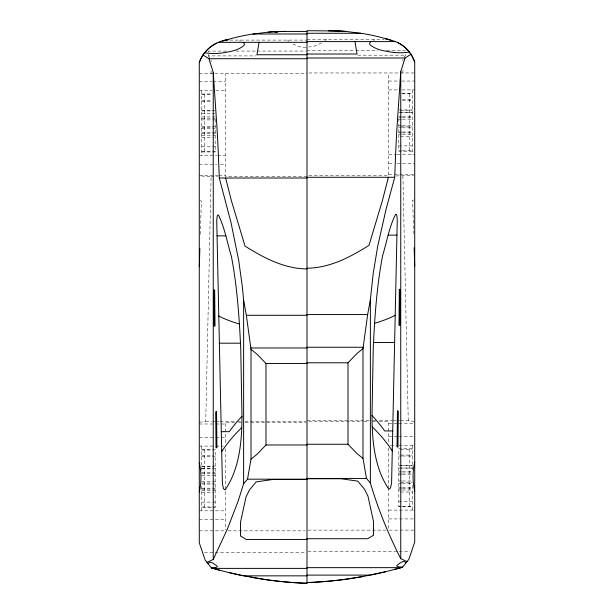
<?xml version="1.0" encoding="UTF-8"?>
<svg xmlns="http://www.w3.org/2000/svg" width="614" height="614" viewBox="0 0 614 614"><rect width="100%" height="100%" fill="white"/><g stroke="black" fill="none" stroke-linecap="round" stroke-linejoin="round"><path stroke-width="0.46" stroke-dasharray="3.07 2.3" d="M199.281 422.225L205.751 421.342L211.086 176.694L199.281 175.827M200.317 234.279L201.384 200.901L199.987 200.816M404.027 57.071L405.7 55.183L405.7 53.571M324.814 40.762L326.464 39.357M321.429 43.034L314.337 46.119L308.842 47.025M396.207 175.957L413.813 175.167M414.013 200.087L412.616 200.172L413.683 233.543M307 39.357L384.203 39.357M229.797 40.094L307 40.094M307 50.34L354.907 50.34M355.867 50.34L377.909 50.34M386.536 50.34L405.7 50.34L405.7 52.766M226.512 51.069L208.299 51.069L208.299 53.495M236.091 51.069L256.215 51.069M257.174 51.069L306.041 51.069M357.785 55.183L405.7 55.183M208.299 54.301L208.299 55.912L256.215 55.912M308.903 72.966L414.719 72.966M199.281 73.703L214.117 73.703M214.915 73.703L307 73.703M388.754 81.056L400.812 81.056M401.733 81.056L414.719 81.056M199.281 81.785L212.267 81.785M213.188 81.785L225.246 81.785M388.754 89.89L398.148 89.89M401.901 89.89L414.719 89.89M199.281 90.619L212.099 90.619M215.852 90.619L225.246 90.619M401.694 93.274L412.24 93.274M402.377 93.796L412.24 93.796M201.76 94.011L212.306 94.011M201.76 94.533L211.623 94.533M402.377 99.598L412.24 99.598M201.76 100.328L211.623 100.328M402.377 100.558L412.24 100.558M201.76 101.295L211.623 101.295M398.816 109.967L412.24 109.967M400.597 110.19L412.24 110.19M201.76 110.697L215.184 110.697M201.76 110.919L213.403 110.919M398.816 112.531L412.24 112.531M400.597 112.646L412.24 112.646M201.76 113.375L215.184 113.268M398.816 116.192L401.487 116.192M402.377 116.192L412.24 116.192M201.76 116.921L211.623 116.921M212.513 116.921L215.184 116.921M398.816 117.512L401.487 117.512M402.377 117.512L412.24 117.512M201.76 118.241L211.623 118.241M212.513 118.241L215.184 118.241M398.816 119.17L401.487 119.17M402.377 119.17L412.24 119.17M201.76 119.899L211.623 119.899M212.513 119.899L215.184 119.899M398.816 125.525L401.487 125.525M402.377 125.525L412.24 125.525M201.76 126.261L211.623 126.261M212.513 126.261L215.184 126.261M400.597 126.837L412.24 126.837M201.76 127.566L213.403 127.566M398.816 127.812L401.487 127.812M402.377 127.812L412.24 127.812M201.76 128.541L211.623 128.541M212.513 128.541L215.184 128.541M398.816 131.979L401.487 131.979M402.377 131.979L412.24 131.979M201.76 132.708L211.623 132.708M212.513 132.708L215.184 132.708M398.816 132.854L401.487 132.854M402.377 132.854L412.24 132.854M201.76 133.583L211.623 133.583M212.513 133.583L215.184 133.583M398.816 134.55L401.487 134.55M402.377 134.55L412.24 134.55M201.76 135.28L211.623 135.28M212.513 135.28L215.184 135.28M400.597 136.561L412.24 136.561M201.76 137.29L213.403 137.29M398.816 145.909L412.24 145.909M201.76 146.639L215.184 146.639M398.816 150.775L401.487 150.775M402.377 150.775L412.24 150.775M412.24 151.236L398.816 151.236L398.816 116.936M201.76 151.505L211.623 151.505M212.513 151.505L215.184 151.505M201.76 151.973L215.184 151.973L215.184 117.665M388.754 154.628L396.268 154.628M397.204 154.628L414.719 154.628M199.281 155.357L216.796 155.357M217.732 155.357L225.246 155.357M388.754 163.462L393.39 163.462M397.097 163.462L414.719 163.462M199.281 164.191L216.903 164.191M220.61 164.191L225.246 164.191M388.754 174.729L393.39 174.729M394.318 174.729L413.79 174.729M199.281 175.458L217.824 175.458M218.753 175.458L225.246 175.458M308.903 175.673L388.754 175.673L388.754 72.966M307 176.402L225.246 176.402L225.246 73.703M211.086 176.694L217.793 176.694M307 420.613L369.091 420.613M372.905 420.613L375.776 420.613M379.598 420.613L392.008 420.613M392.968 420.613L395.83 420.613M396.79 420.613L399.653 420.613M400.612 420.613L408.249 420.613L414.719 421.496M205.751 421.342L211.485 421.342M212.436 421.342L215.299 421.342M216.258 421.342L219.121 421.342M220.081 421.342L236.313 421.342M237.273 421.342L241.095 421.342M244.909 421.342L306.048 421.342M308.903 421.496L363.089 421.496M364.041 421.496L368.791 421.496M372.591 421.496L375.446 421.496M379.245 421.496L388.754 421.496L388.754 442.487M234.755 422.232L225.246 422.232L225.246 443.216M238.554 422.232L241.409 422.232M245.209 422.232L249.959 422.232M250.911 422.232L306.048 422.232M388.754 423.269L398.026 423.269M398.954 423.269L414.719 423.269M199.281 423.998L215.046 423.998M215.974 423.998L225.246 423.998M388.754 436.523L398.026 436.523M398.954 436.523L414.719 436.523M199.281 437.252L215.046 437.252M215.974 437.252L225.246 437.252M390.634 445.357L398.148 445.357M399.085 445.357L414.719 445.357M199.281 446.086L214.915 446.086M215.852 446.086L223.366 446.086M412.24 448.742L398.816 448.742L398.816 506.704L412.24 506.704M400.597 449.264L412.24 449.264M201.76 449.479L215.184 449.479L215.184 507.433L201.76 507.433M201.76 450.001L213.403 450.001M400.597 455.058L412.24 455.058M201.76 455.795L213.403 455.795M398.816 456.025L401.487 456.025M402.377 456.025L412.24 456.025M201.76 456.755L211.623 456.755M212.513 456.755L215.184 456.755M398.816 465.435L412.24 465.435M400.597 465.658L412.24 465.658M201.76 466.164L215.184 466.164M201.76 466.387L213.403 466.387M398.816 467.998L412.24 467.998M400.597 468.114L412.24 468.114M201.76 468.735L215.184 468.735M201.76 468.843L213.403 468.843M398.816 471.659L401.487 471.659M402.377 471.659L412.24 471.659M201.76 472.389L211.623 472.389M212.513 472.389L215.184 472.389M398.816 472.98L401.487 472.98M402.377 472.98L412.24 472.98M201.76 473.709L211.623 473.709M212.513 473.709L215.184 473.709M398.816 474.63L401.487 474.63M402.377 474.63L412.24 474.63M201.76 475.366L211.623 475.366M212.513 475.366L215.184 475.366M398.816 480.992L401.487 480.992M402.377 480.992L412.24 480.992M201.76 481.729L211.623 481.729M212.513 481.729L215.184 481.729M400.597 482.305L412.24 482.305M201.76 483.034L213.403 483.034M398.816 483.279L401.487 483.279M402.377 483.279L412.24 483.279M201.76 484.009L211.623 484.009M212.513 484.009L215.184 484.009M398.816 487.447L401.487 487.447M402.377 487.447L412.24 487.447M201.76 488.176L211.623 488.176M212.513 488.176L215.184 488.176M398.816 488.322L401.487 488.322M402.377 488.322L412.24 488.322M201.76 489.051L211.623 489.051M212.513 489.051L215.184 489.051M398.816 490.018L401.487 490.018M402.377 490.018L412.24 490.018M201.76 490.747L211.623 490.747M212.513 490.747L215.184 490.747M400.597 492.029L412.24 492.029M201.76 492.758L213.403 492.758M398.816 501.377L412.24 501.377M201.76 502.106L215.184 502.106M398.816 506.243L401.487 506.243M402.377 506.243L412.24 506.243M201.76 506.972L211.623 506.972M212.513 506.972L215.184 506.972M388.754 510.096L414.719 510.096M199.281 510.825L225.246 510.825M388.754 518.93L414.719 518.93M199.281 519.659L225.246 519.659M307.952 530.12L385.899 530.12M413.79 530.12L388.754 530.12L388.754 488.997M199.281 530.849L225.246 530.849M228.101 530.849L305.097 530.849M307.959 551.541L409.576 551.541M204.424 552.27L305.081 552.27M306.079 47.823L299.663 46.848L292.571 43.771M287.536 40.094L289.186 41.491M208.299 55.912L209.973 57.8M402.914 175.957L408.249 420.613M412.24 89.89L412.24 154.628M412.24 445.357L412.24 469.58M412.24 485.436L412.24 510.096M409.5 93.796L409.5 150.775M409.5 449.264L409.5 506.243M402.914 59.243L402.914 61.078M402.914 70.226L402.914 72.966M388.754 447.982L388.754 488.69M373.987 39.357L373.987 41.552M240.013 40.094L240.013 41.552M225.246 448.711L225.246 529.936M211.086 59.98L211.086 61.807M211.086 70.955L211.086 73.703M204.5 94.533L204.5 151.505M204.5 450.001L204.5 506.972M201.76 90.619L201.76 155.357M201.76 446.086L201.76 470.316M201.76 486.165L201.76 510.825"/><path stroke-width="0.92" d="M372.023 415.501L373.258 347.831C374.717 316.908 376.781 285.917 382.645 255.462C386.881 241.732 389.115 227.257 395.585 214.309L396.337 214.309L396.851 215.652L397.266 219.835L391.594 482.972L390.573 487.716L389.575 489.005L388.785 489.005C374.44 468.091 372.038 440.246 372.023 415.501L373.788 417.405A419.869 197.332 0 0 1 383.09 428.71L384.709 430.936L392.814 430.936M241.977 416.231C241.962 440.975 239.56 468.82 225.215 489.734L224.425 489.734L223.427 488.445L222.406 483.709L216.734 220.564L217.149 216.381L217.663 215.038L218.415 215.038C224.885 227.994 227.119 242.461 231.355 256.199C237.219 286.646 239.283 317.638 240.742 348.56L241.977 416.231L240.212 418.134A419.869 197.332 0 0 0 230.91 429.439L229.291 431.673L221.186 431.673M199.281 266.699L199.865 248.578M407.036 561.603L400.75 558.702C388.501 534.395 378.024 509.113 370.372 482.965L370.372 299.64L373.251 273.13L377.641 246.651L385.953 209.712L394.718 177.277L395.5 156.908A449.824 114.158 90 0 1 397.043 126.63L400.75 71.746L405.033 58L410.943 54.278M370.372 482.965L366.481 478.444L362.989 458.405L362.989 348.645L367.648 314.56L370.372 299.64M203.057 55.007L208.967 58.729L213.25 72.483L216.957 127.367A449.824 114.158 90 0 1 218.5 157.637L219.282 178.006L230.956 222.314L238.716 260.474L242.446 287.498L243.628 300.369L246.352 315.289L251.011 349.374L251.011 459.134L247.519 479.173L243.628 483.702L238.301 500.648L227.541 528.662L213.25 559.438L206.964 562.34M259.062 42.328L256.928 54.761L307 54.761M388.378 177.277L382.422 200.578L368.983 245.347C350.348 257.089 329.595 268.088 307 268.195M199.281 491.914C201.507 482.481 201.507 472.366 199.281 462.933M414.719 462.204C412.493 471.636 412.493 481.752 414.719 491.185M219.229 570.114L211.439 567.942L205.168 560.083L199.281 542.791L199.281 62.582C203.395 50.087 215.161 41.568 227.917 39.503M207.939 563.552C210.349 559.853 214.908 564.734 217.202 566.154L217.202 566.883L215.79 567.52L211.416 567.912A394.188 394.188 0 0 0 242.837 575.671L266.745 579.769A290.322 211.515 0 0 0 307 583.3L307 30.7L339.181 30.992M221.654 451.743L223.043 449.609A407.573 175.167 0 0 1 240.204 429.132L241.617 427.774M251.011 349.374L257.02 354.217L265.985 363.519L265.985 444.989L257.02 454.291L251.011 459.134M362.989 458.405L356.98 453.562L348.015 444.26L348.015 362.79L356.98 353.487L362.989 348.645M370.802 41.599L369.805 42.888A9.908 4.559 0 0 0 369.805 44.5C375.837 50.033 385.155 51.092 393.044 52.413A30.723 14.13 0 0 0 406.514 52.413L409.354 52.052L411.887 55.759L414.719 61.853L414.719 542.062L408.832 559.354L402.561 567.213L394.771 569.385M395.362 315.266L390.957 317.384A351.154 49.911 0 0 1 377.05 322.557L374.655 323.294M385.231 571.803L363.227 576.469L347.255 579.033A290.322 211.515 0 0 1 307 582.571A327.039 268.832 0 0 0 363.219 576.462M307 479.48L272.892 479.48L256.222 481.867L249.522 489.88L246.022 496.926L240.527 522.153L240.527 536.014L246.245 539.445L307 539.445M307 31.429L285.633 31.429A136.623 88.37 0 0 0 268.111 32.166L250.712 34.346A210.326 210.326 0 0 0 222.314 41.184M277.658 32.158L274.819 32.158L274.819 31.721L285.633 31.429A144.144 98.44 0 0 0 268.111 32.166M307 33.271L361.032 33.271M252.968 34L307 34M386.122 39.357L388.033 39.357M225.967 40.094L227.878 40.094M307 41.599L395.132 41.599M218.868 42.328L307 42.328M307 54.032L357.072 54.032L354.938 41.599M307 58L405.033 58M208.967 58.729L307 58.729M307 177.277L394.718 177.277M219.282 178.006L307 178.006M388.155 235.124L396.959 235.124M217.041 235.853L225.845 235.853M307 314.56L367.648 314.56M246.352 315.289L307 315.289M373.573 342.458L394.771 342.458M219.229 343.188L240.427 343.188M307 347.255L363.204 347.255M250.796 347.984L307 347.984M307 362.79L348.015 362.79M265.985 363.519L307 363.519M307 444.26L348.015 444.26M265.985 444.989L307 444.989M307 478.444L366.481 478.444M307 478.751L341.108 478.751L357.778 481.138L364.478 489.151L367.978 496.196L373.473 521.424L373.473 535.285L367.755 538.716L307 538.716M247.519 479.173L307 479.173M307 567.658L400.95 567.658M213.05 568.387L307 568.387M307 575.111L370.265 575.111M243.735 575.848L307 575.848M307 268.924C284.405 268.817 263.652 257.819 245.017 246.076L231.578 201.308L225.622 178.006M345.889 31.429A144.144 98.44 0 0 0 328.367 30.7A136.623 88.37 0 0 1 345.889 31.429L363.288 33.616A210.326 210.326 0 0 1 391.686 40.455C398.739 42.074 404.918 46.418 409.361 52.052M204.646 52.781L207.486 53.142A30.723 14.13 0 0 0 220.956 53.142C228.845 51.822 238.163 50.762 244.195 45.229A9.908 4.559 0 0 0 244.195 43.617L243.198 42.328M242.837 575.671L228.769 572.532M386.083 38.774L391.686 40.455M239.345 324.023L236.95 323.286A351.154 49.911 0 0 1 223.043 318.113L218.638 315.995M372.383 427.045L373.788 428.403A407.573 175.167 0 0 1 390.949 448.88L392.346 451.006M406.061 562.823C403.651 559.124 399.092 564.005 396.797 565.425L396.797 566.154L398.21 566.791L402.584 567.183A394.188 394.188 0 0 1 371.163 574.942M414.135 247.849L414.719 265.969M400.75 71.746L400.75 558.702M243.628 300.369L243.628 483.702M213.25 72.483L213.25 559.438M199.281 62.582A34.277 34.277 0 0 1 216.765 43.026M397.235 42.297A34.277 34.277 0 0 1 414.719 61.853M307 583.308A327.039 268.832 0 0 1 250.781 577.191M399.338 289.332L398.993 325.297L399.783 325.451L400.113 289.486L399.338 289.332M397.465 410.958L397.074 446.923L397.956 447.084L398.325 411.111L397.465 410.958M214.662 290.061L213.887 290.215L214.217 326.18L215.007 326.026L214.662 290.061M216.535 411.687L215.675 411.848L216.044 447.813L216.926 447.66L216.535 411.687"/></g></svg>
